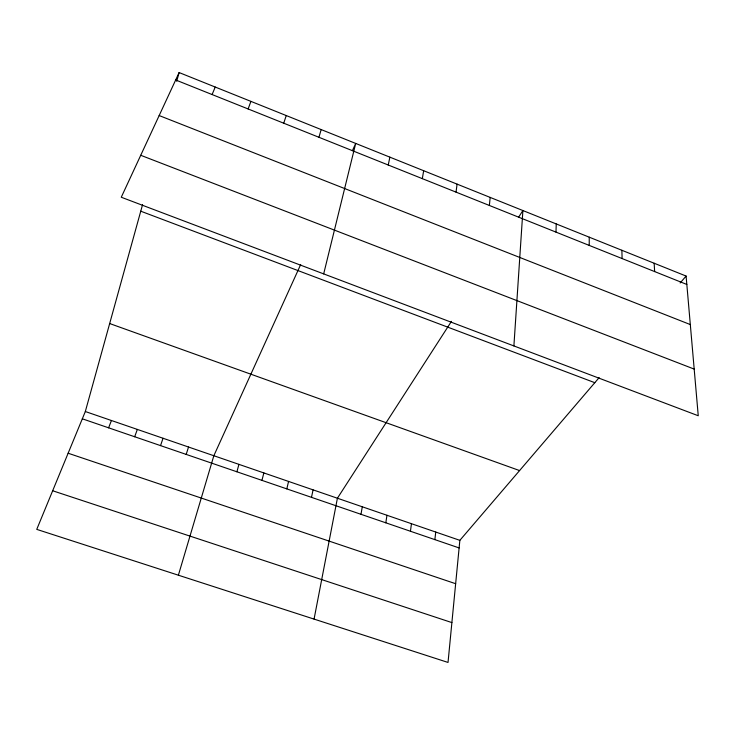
<?xml version="1.0" encoding="UTF-8"?>
<svg xmlns="http://www.w3.org/2000/svg" width="735" height="735" viewBox="0 0 735 735"><rect width="100%" height="100%" fill="white"/><g stroke="black" fill="none" stroke-linecap="round" stroke-linejoin="round"><path stroke-width="1.1" d="M589.222 245.407L589.24 237.175M555.972 232.113L556.248 223.927M513.894 345.928L522.897 210.541L518.616 217.183M599.144 377.625L459.853 540.344L448.028 662.446L36.75 529.375L85.324 411.526L142.562 204.661M489.372 205.469L490.171 197.412M434.872 539.628L435.745 532.057M410.442 531.249L411.453 523.697M456.022 192.129L457.096 184.136M385.811 522.815L386.968 515.272M422.322 178.642L423.663 170.713M360.986 514.307L362.291 506.792M314.065 619.1L337.411 498.229L451.446 321.36M388.245 165.007L389.872 157.143M311.484 497.338L313.082 489.859M286.815 488.885L288.561 481.425M323.676 273.898L355.703 143.435L352.405 150.693M261.954 480.368L263.847 472.927M236.9 471.778L238.939 464.364M176.694 81.3L179.119 72.554L686.095 276.057L698.25 415.753L121.266 197.237L179.119 72.554M318.953 137.298L321.158 129.571M178.384 575.202L213.839 455.728L300.679 264.554M186.185 454.405L188.537 447.027M283.738 123.204L286.237 115.551M160.533 445.612L163.041 438.262M134.67 436.755L137.344 429.424M248.118 108.955L250.929 101.375M108.605 427.816L111.435 420.512M212.103 94.549L215.226 87.042M680.169 282.975L686.095 276.057M52.663 490.759L451.887 622.591M68.134 453.229L455.654 583.709M82.32 418.812L459.118 547.933M85.324 411.526L459.853 540.344M109.671 323.547L519.581 470.575M140.752 211.193L594.808 382.687M140.734 155.287L694.189 369.089M159.164 115.551L690.321 324.576M175.674 79.977L686.83 284.454M654.159 263.231L654.646 271.582M621.874 250.277L622.113 258.573"/></g></svg>
